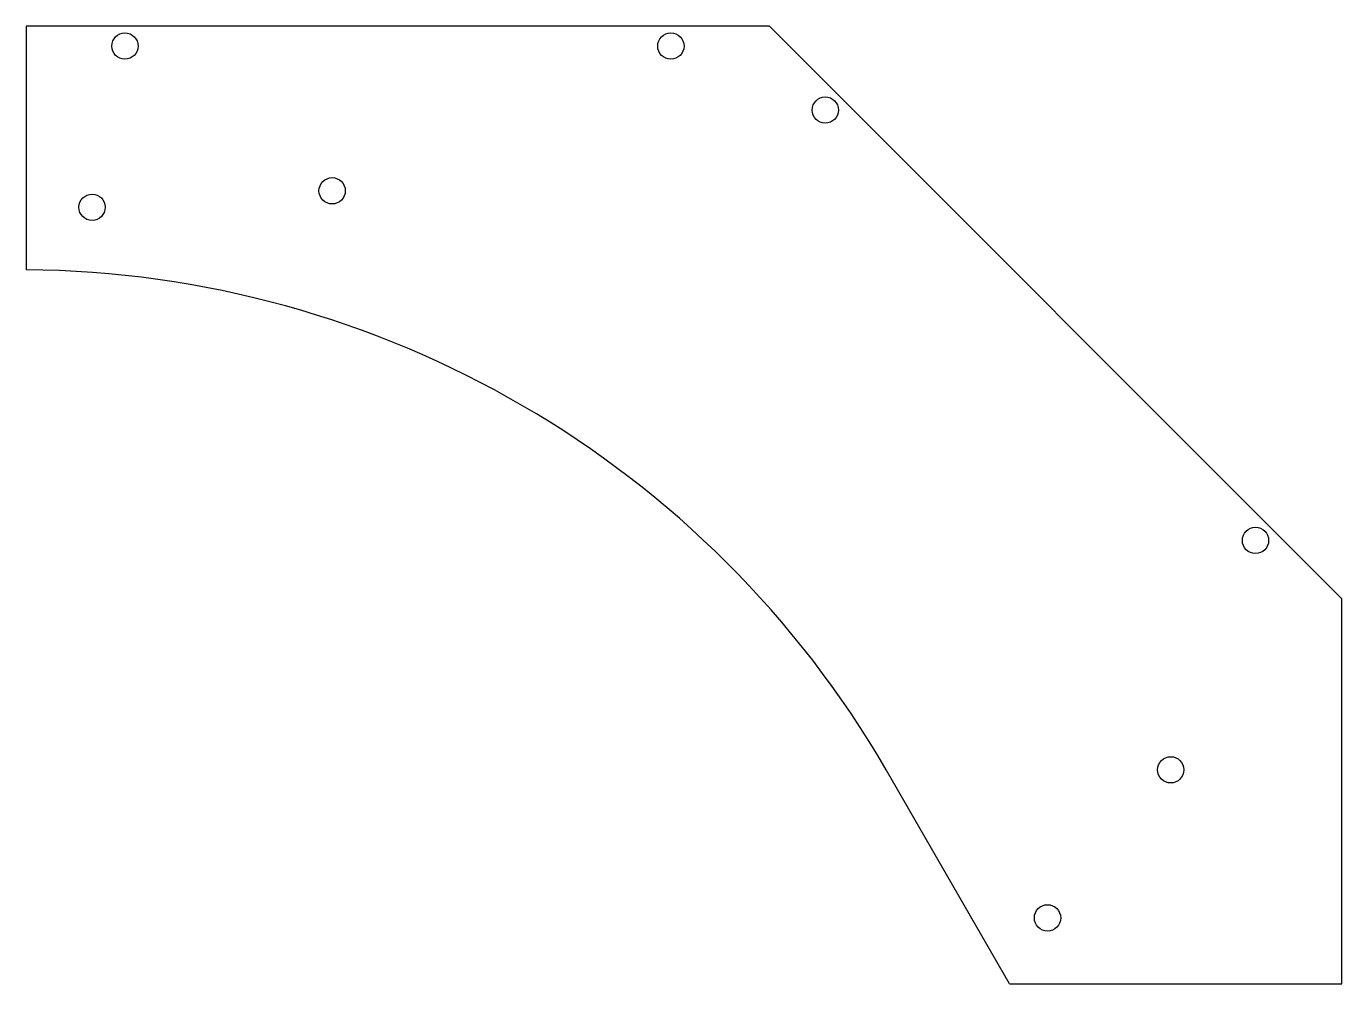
# Model space of a CAD drawing. Extents: x 0 to 400, y 0 to 291.
import ezdxf

# ---------------------------------------------------------------- set-up
doc = ezdxf.new("R2010")
doc.units = 0
doc.layers.get('0').update_dxf_attribs({"linetype": 'CONTINUOUS'})

msp = doc.modelspace()

# ---------------------------------------------------------------- linework, layer by layer
for p, q in [((0, 291), (0, 217)), ((226, 291), (400, 117)), ((400, 0), (400, 117)), ((299, 0), (261.48, 64.99)), ((299, 0), (400, 0))]:
    msp.add_line(p, q)
msp.add_lwpolyline([(226, 291), (0, 291)])
for centre in [(30, 285), (196, 285), (242.97, 265.54), (93, 241), (20, 236), (373.79, 134.73), (348, 65), (310.55, 20)]:
    msp.add_circle(centre, 4)
msp.add_arc((-2.38, -87.99), 305, 30.1051, 89.5526)

doc.saveas('drawing.dxf')
